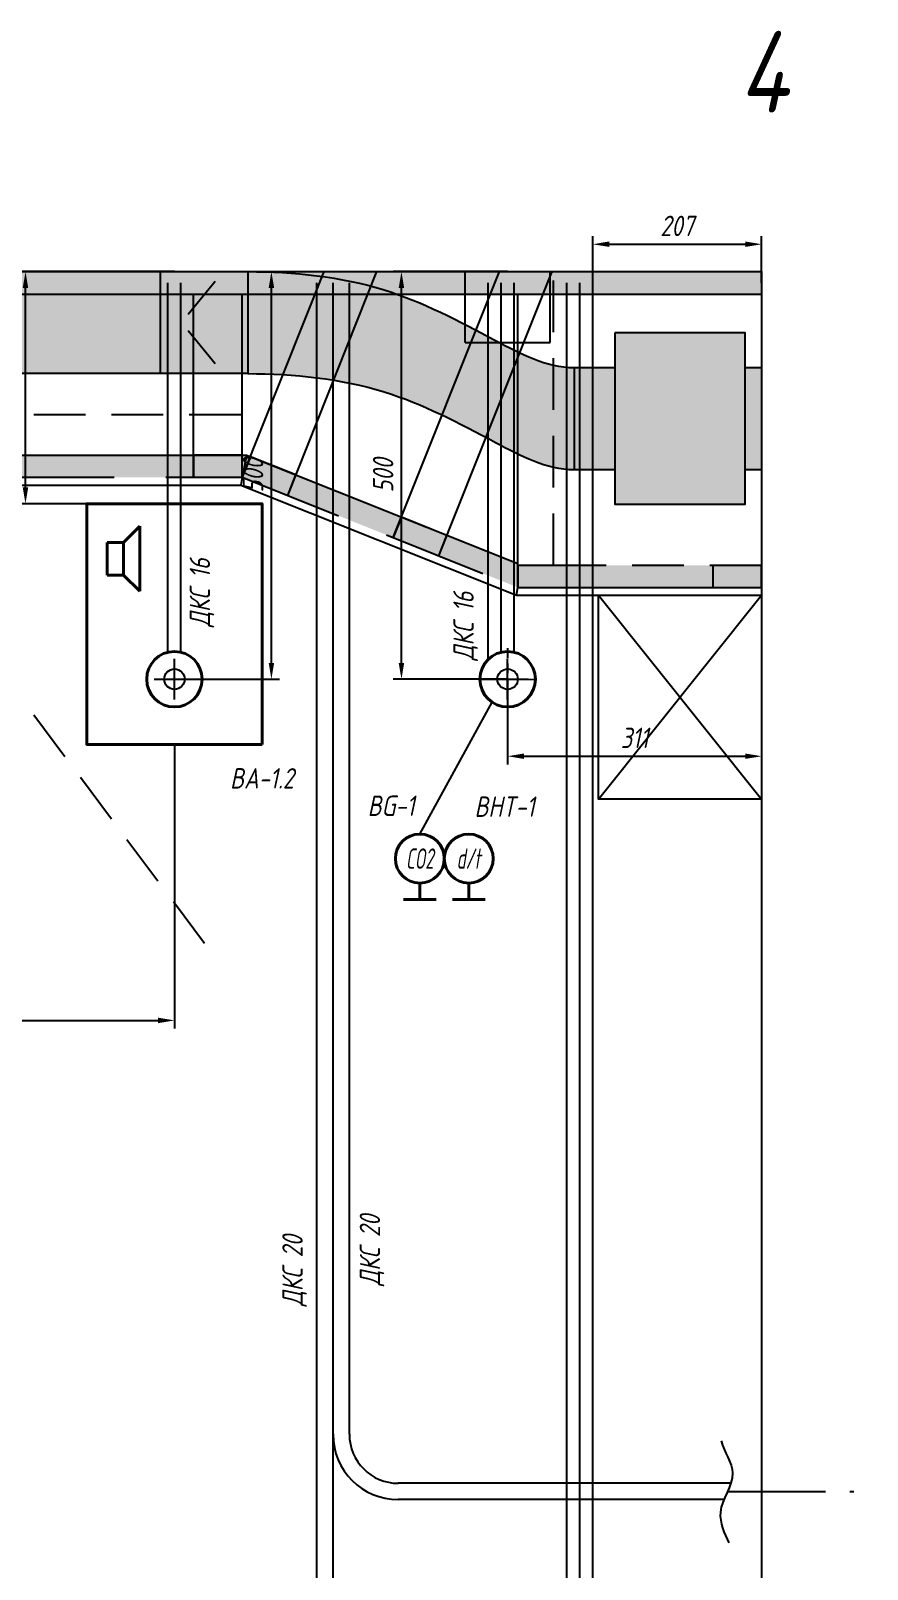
# Model space of a CAD drawing. Header units: millimetres. Extents: x -40374 to 56557, y -58468 to -14063.
# Drawn here: x -28174 to -27148, y -30129 to -28243 of the extents above; entities that cross this region are included whole.
import ezdxf
from ezdxf.enums import TextEntityAlignment as Align

# ---------------------------------------------------------------- set-up
doc = ezdxf.new("R2010")
doc.units = ezdxf.units.MM
doc.header["$PDMODE"] = 34
doc.header["$PDSIZE"] = 25
doc.linetypes.add('ACAD_ISO10W100', pattern=[18.5, 12, -3, 0.5, -3])
doc.linetypes.add('DASHED', pattern=[19.05, 12.7, -6.35])
for name, color, linetype in [('01 Черновое', 7, 'Continuous'), ('02 ОВиК', 7, 'Continuous'), ('02 ЭОМ и СС', 7, 'Continuous'), ('03 Потолок', 7, 'Continuous'), ('04 Лючки', 7, 'Continuous'), ('11 Привязка размеры', 7, 'Continuous')]:
    doc.layers.add(name, color=color, linetype=linetype)
doc.layers.add('100 noprint', color=1, linetype='Continuous', plot=False)
doc.styles.get("Standard").update_dxf_attribs({"font": 'Ubuntu-R.ttf'})
doc.styles.add('ГОСТ-ISOCPEUR', font='isocpeui.ttf', dxfattribs={"width": 0.8})
doc.dimstyles.new('ISO-25', dxfattribs={"dimtxt": 2.5, "dimasz": 2.5, "dimexe": 1.25, "dimexo": 0.625, "dimtad": 1, "dimtxsty": 'Standard', "dimcen": 2.5, "dimadec": 0, "dimazin": 0, "dimtfac": 1, "dimtmove": 0, "dimatfit": 3, "dimfxl": 1, "dimarcsym": 0})

# ---------------------------------------------------------------- blocks, each defined once
blk = doc.blocks.new('громкоговоритель')
at = {"color": 0, "lineweight": -2}
for p, q in [((2, 2), (4, 4)), ((4, 4), (4, -4)), ((0, -2), (0, 2)), ((0, 2), (2, 2)), ((2, 2), (2, -2)), ((2, -2), (0, -2)), ((2, -2), (4, -4))]:
    blk.add_line(p, q, dxfattribs=at)
blk = doc.blocks.new('*D481')
at = {"layer": '11 Привязка размеры', "color": 0, "lineweight": -2}
for p, q in [((-32047.9, -29118.5), (-32047.9, -29466.1)), ((-27997.9, -29117.9), (-27997.9, -29466.1)), ((-32027.9, -29456.1), (-28017.9, -29456.1))]:
    blk.add_line(p, q, dxfattribs=at)
at = {"layer": '11 Привязка размеры', "color": 0}
for points in [[(-32027.9, -29452.8), (-32027.9, -29459.5), (-32047.9, -29456.1)], [(-28017.9, -29459.5), (-28017.9, -29452.8), (-27997.9, -29456.1)]]:
    blk.add_solid(points, dxfattribs=at)
at = {"layer": 'Defpoints', "color": 0}
for p in [(-32047.9, -29118.5), (-27997.9, -29117.9), (-27997.9, -29456.1)]:
    blk.add_point(p, dxfattribs=at)
at = {"layer": '11 Привязка размеры', "color": 0, "insert": (-30022.9, -29433.6), "char_height": 25, "attachment_point": 5, "style": 'ГОСТ-ISOCPEUR'}
blk.add_mtext('4050', dxfattribs=at)
blk = doc.blocks.new('датчик температуры и влажности')
at = {"color": 0, "lineweight": -2}
for p, q in [((0, 2), (0, 0)), ((-2, 0), (2, 0))]:
    blk.add_line(p, q, dxfattribs=at)
blk.add_circle((0, 5), 3, dxfattribs=at)
at = {"color": 0, "lineweight": -2, "style": 'ГОСТ-ISOCPEUR', "width": 0.6}
blk.add_text('d/t', height=2.5, rotation=360, dxfattribs=at).set_placement((-0.01, 5), align=Align.MIDDLE_CENTER)
blk = doc.blocks.new('датчик CO2')
at = {"color": 0, "lineweight": -2}
for p, q in [((0, 2), (0, 0)), ((-2, 0), (2, 0))]:
    blk.add_line(p, q, dxfattribs=at)
blk.add_circle((0, 5), 3, dxfattribs=at)
at = {"color": 0, "lineweight": -2, "style": 'ГОСТ-ISOCPEUR', "width": 0.6}
blk.add_text('CO2', height=2.5, rotation=360, dxfattribs=at).set_placement((-0.01, 5), align=Align.MIDDLE_CENTER)
blk = doc.blocks.new('*D498')
at = {"layer": '11 Привязка размеры', "color": 0, "lineweight": -2}
for p, q in [((-27997.9, -28538.4), (-28190.5, -28538.4)), ((-28180.5, -28802.9), (-28180.5, -28558.4)), ((-27997.9, -28822.9), (-28190.5, -28822.9))]:
    blk.add_line(p, q, dxfattribs=at)
at = {"layer": '11 Привязка размеры', "color": 0}
for points in [[(-28177.2, -28558.4), (-28183.9, -28558.4), (-28180.5, -28538.4)], [(-28183.9, -28802.9), (-28177.2, -28802.9), (-28180.5, -28822.9)]]:
    blk.add_solid(points, dxfattribs=at)
at = {"layer": 'Defpoints', "color": 0}
for p in [(-28180.5, -28538.4), (-27997.9, -28538.4), (-27997.9, -28822.9)]:
    blk.add_point(p, dxfattribs=at)
at = {"layer": '11 Привязка размеры', "color": 0, "insert": (-28203, -28680.6), "char_height": 25, "attachment_point": 5, "rotation": 90, "style": 'ГОСТ-ISOCPEUR'}
blk.add_mtext('285', dxfattribs=at)
blk = doc.blocks.new('*D500')
at = {"layer": '11 Привязка размеры', "color": 0, "lineweight": -2}
for p, q in [((-27589.3, -28538.4), (-27729.5, -28538.4)), ((-27719.5, -29017.9), (-27719.5, -28558.4)), ((-27589.3, -29037.9), (-27729.5, -29037.9))]:
    blk.add_line(p, q, dxfattribs=at)
at = {"layer": '11 Привязка размеры', "color": 0}
for points in [[(-27716.2, -28558.4), (-27722.9, -28558.4), (-27719.5, -28538.4)], [(-27722.9, -29017.9), (-27716.2, -29017.9), (-27719.5, -29037.9)]]:
    blk.add_solid(points, dxfattribs=at)
at = {"layer": 'Defpoints', "color": 0}
for p in [(-27719.5, -28538.4), (-27589.3, -28538.4), (-27589.3, -29037.9)]:
    blk.add_point(p, dxfattribs=at)
at = {"layer": '11 Привязка размеры', "color": 0, "insert": (-27742, -28788.1), "char_height": 25, "attachment_point": 5, "rotation": 90, "style": 'ГОСТ-ISOCPEUR'}
blk.add_mtext('500', dxfattribs=at)
blk = doc.blocks.new('*D501')
at = {"layer": '11 Привязка размеры', "color": 0, "lineweight": -2}
for p, q in [((-27589.3, -29037.9), (-27589.3, -29142.3)), ((-27277.9, -29037.9), (-27277.9, -29142.3)), ((-27569.3, -29132.3), (-27297.9, -29132.3))]:
    blk.add_line(p, q, dxfattribs=at)
at = {"layer": '11 Привязка размеры', "color": 0}
for points in [[(-27569.3, -29129), (-27569.3, -29135.6), (-27589.3, -29132.3)], [(-27297.9, -29135.6), (-27297.9, -29129), (-27277.9, -29132.3)]]:
    blk.add_solid(points, dxfattribs=at)
at = {"layer": 'Defpoints', "color": 0}
for p in [(-27589.3, -29037.9), (-27277.9, -29037.9), (-27277.9, -29132.3)]:
    blk.add_point(p, dxfattribs=at)
at = {"layer": '11 Привязка размеры', "color": 0, "insert": (-27433.6, -29109.8), "char_height": 25, "attachment_point": 5, "style": 'ГОСТ-ISOCPEUR'}
blk.add_mtext('311', dxfattribs=at)
blk = doc.blocks.new('*D502')
at = {"layer": '11 Привязка размеры', "color": 0, "lineweight": -2}
for p, q in [((-27997.9, -28538.4), (-27869, -28538.4)), ((-27879, -29017.9), (-27879, -28558.4)), ((-27997.9, -29037.9), (-27869, -29037.9))]:
    blk.add_line(p, q, dxfattribs=at)
at = {"layer": '11 Привязка размеры', "color": 0}
for points in [[(-27875.6, -28558.4), (-27882.3, -28558.4), (-27879, -28538.4)], [(-27882.3, -29017.9), (-27875.6, -29017.9), (-27879, -29037.9)]]:
    blk.add_solid(points, dxfattribs=at)
at = {"layer": 'Defpoints', "color": 0}
for p in [(-27997.9, -28538.4), (-27879, -28538.4), (-27997.9, -29037.9)]:
    blk.add_point(p, dxfattribs=at)
at = {"layer": '11 Привязка размеры', "color": 0, "insert": (-27901.5, -28788.1), "char_height": 25, "attachment_point": 5, "rotation": 90, "style": 'ГОСТ-ISOCPEUR'}
blk.add_mtext('500', dxfattribs=at)
blk = doc.blocks.new('*D970')
at = {"layer": '11 Привязка размеры', "color": 0, "lineweight": -2}
for p, q in [((-27484.8, -28551.9), (-27484.8, -28494.8)), ((-27464.8, -28504.8), (-27297.9, -28504.8)), ((-27277.9, -28551.9), (-27277.9, -28494.8))]:
    blk.add_line(p, q, dxfattribs=at)
at = {"layer": '11 Привязка размеры', "color": 0}
for points in [[(-27464.8, -28501.4), (-27464.8, -28508.1), (-27484.8, -28504.8)], [(-27297.9, -28508.1), (-27297.9, -28501.4), (-27277.9, -28504.8)]]:
    blk.add_solid(points, dxfattribs=at)
at = {"layer": 'Defpoints', "color": 0}
for p in [(-27277.9, -28504.8), (-27484.8, -28551.9), (-27277.9, -28551.9)]:
    blk.add_point(p, dxfattribs=at)
at = {"layer": '11 Привязка размеры', "color": 0, "insert": (-27381.4, -28482.3), "char_height": 25, "attachment_point": 5, "style": 'ГОСТ-ISOCPEUR'}
blk.add_mtext('207', dxfattribs=at)

msp = doc.modelspace()

# ---------------------------------------------------------------- hatches: boundary and pattern name
at = {"layer": '02 ОВиК', "lineweight": -2}
for points in [[(-28014.9, -28663.4), (-28014.9, -28538.4), (-28394.9, -28538.4), (-28394.9, -28663.4)], [(-28014.9, -28663.4), (-28014.9, -28538.4), (-28394.9, -28538.4), (-28394.9, -28663.4)], [(-27907.9, -28538.4), (-27907.9, -28663.4), (-28014.9, -28663.4), (-28014.9, -28538.4)], [(-27907.9, -28538.4), (-27907.9, -28663.4), (-28014.9, -28663.4), (-28014.9, -28538.4)]]:
    msp.add_hatch(color=232, dxfattribs=at).paths.add_polyline_path(points)
h = msp.add_hatch(color=232, dxfattribs=at)
edge = h.paths.add_edge_path()
edge.add_spline(control_points=[(-27532.9, -28653), (-27557.6, -28647.5), (-27627.1, -28610.2), (-27742.7, -28549.5), (-27851.6, -28538.4), (-27907.9, -28538.4)], knot_values=[0, 0, 0, 0, 76.469987, 226.168916, 395.002195, 395.002195, 395.002195, 395.002195], degree=3, periodic=0)
edge.add_line((-27907.9, -28538.4), (-27907.9, -28663.4))
edge.add_spline(control_points=[(-27907.9, -28663.4), (-27851.6, -28663.4), (-27742.7, -28674.5), (-27627.1, -28735.2), (-27557.6, -28772.5), (-27532.9, -28778)], knot_values=[0, 0, 0, 0, 168.833279, 318.532208, 395.002195, 395.002195, 395.002195, 395.002195], degree=3, periodic=0)
edge.add_line((-27532.9, -28778), (-27532.9, -28653))
edge = h.paths.add_edge_path()
edge.add_line((-27507.9, -28780.9), (-27507.9, -28655.9))
edge.add_spline(control_points=[(-27507.9, -28655.9), (-27516.4, -28655.9), (-27524.7, -28654.8), (-27532.9, -28653)], knot_values=[395.002195, 395.002195, 395.002195, 395.002195, 420.433976, 420.433976, 420.433976, 420.433976], degree=3, periodic=0)
edge.add_line((-27532.9, -28653), (-27532.9, -28778))
edge.add_spline(control_points=[(-27532.9, -28778), (-27524.7, -28779.8), (-27516.4, -28780.9), (-27507.9, -28780.9)], knot_values=[395.002195, 395.002195, 395.002195, 395.002195, 420.433976, 420.433976, 420.433976, 420.433976], degree=3, periodic=0)
h = msp.add_hatch(color=232, dxfattribs=at)
edge = h.paths.add_edge_path()
edge.add_spline(control_points=[(-27532.9, -28653), (-27557.6, -28647.5), (-27627.1, -28610.2), (-27742.7, -28549.5), (-27851.6, -28538.4), (-27907.9, -28538.4)], knot_values=[0, 0, 0, 0, 76.469987, 226.168916, 395.002195, 395.002195, 395.002195, 395.002195], degree=3, periodic=0)
edge.add_line((-27907.9, -28538.4), (-27907.9, -28663.4))
edge.add_spline(control_points=[(-27907.9, -28663.4), (-27851.6, -28663.4), (-27742.7, -28674.5), (-27627.1, -28735.2), (-27557.6, -28772.5), (-27532.9, -28778)], knot_values=[0, 0, 0, 0, 168.833279, 318.532208, 395.002195, 395.002195, 395.002195, 395.002195], degree=3, periodic=0)
edge.add_line((-27532.9, -28778), (-27532.9, -28653))
edge = h.paths.add_edge_path()
edge.add_line((-27507.9, -28780.9), (-27507.9, -28655.9))
edge.add_spline(control_points=[(-27507.9, -28655.9), (-27516.4, -28655.9), (-27524.7, -28654.8), (-27532.9, -28653)], knot_values=[395.002195, 395.002195, 395.002195, 395.002195, 420.433976, 420.433976, 420.433976, 420.433976], degree=3, periodic=0)
edge.add_line((-27532.9, -28653), (-27532.9, -28778))
edge.add_spline(control_points=[(-27532.9, -28778), (-27524.7, -28779.8), (-27516.4, -28780.9), (-27507.9, -28780.9)], knot_values=[395.002195, 395.002195, 395.002195, 395.002195, 420.433976, 420.433976, 420.433976, 420.433976], degree=3, periodic=0)
h = msp.add_hatch(color=232, dxfattribs=at)
h.paths.add_polyline_path([(-27457.9, -28780.9), (-27457.9, -28655.9), (-27507.9, -28655.9), (-27507.9, -28780.9)])
h.paths.add_polyline_path([(-27297.9, -28823.4), (-27297.9, -28613.4), (-27457.9, -28613.4), (-27457.9, -28823.4)])
h.paths.add_polyline_path([(-27277.9, -28780.9), (-27277.9, -28655.9), (-27297.9, -28655.9), (-27297.9, -28780.9)])
h = msp.add_hatch(color=232, dxfattribs=at)
h.paths.add_polyline_path([(-27457.9, -28780.9), (-27457.9, -28655.9), (-27507.9, -28655.9), (-27507.9, -28780.9)])
h.paths.add_polyline_path([(-27297.9, -28823.4), (-27297.9, -28613.4), (-27457.9, -28613.4), (-27457.9, -28823.4)])
h.paths.add_polyline_path([(-27277.9, -28780.9), (-27277.9, -28655.9), (-27297.9, -28655.9), (-27297.9, -28780.9)])
at = {"layer": '03 Потолок', "lineweight": -2}
for color, points in [(9, [(-27277.9, -28538.4), (-31627.9, -28538.4), (-31627.9, -28566.4), (-27277.9, -28566.4)]), (252, [(-27914.7, -28790.4), (-27914.7, -28763.4), (-27974.7, -28763.4), (-27974.7, -28790.4)]), (252, [(-27859, -28812.6), (-27849, -28787.6), (-27904.7, -28765.3), (-27914.7, -28790.4)]), (252, [(-27673.8, -28886.6), (-27663.8, -28861.6), (-27719.5, -28839.3), (-27729.5, -28864.4)]), (252, [(-27516.8, -28925.4), (-27516.8, -28898.4), (-27576.8, -28898.4), (-27576.8, -28925.4)]), (9, [(-27337.9, -28925.4), (-27337.9, -28898.4), (-27516.8, -28898.4), (-27516.8, -28925.4)]), (252, [(-27277.9, -28925.4), (-27277.9, -28898.4), (-27337.9, -28898.4), (-27337.9, -28925.4)])]:
    msp.add_hatch(color=color, dxfattribs=at).paths.add_polyline_path(points)
h = msp.add_hatch(color=9, dxfattribs=at)
h.paths.add_polyline_path([(-27914.7, -28790.3), (-27909.5, -28763.4), (-27914.7, -28763.4), (-27914.7, -28790.4)])
h.paths.add_polyline_path([(-27974.7, -28790.4), (-27974.7, -28763.4), (-28319.9, -28763.4), (-28319.9, -28790.4)])
h.paths.add_polyline_path([(-28379.9, -28790.4), (-28379.9, -28763.4), (-28779.9, -28763.4), (-28779.9, -28790.4)])
h.paths.add_polyline_path([(-28839.9, -28790.4), (-28839.9, -28763.4), (-29367.9, -28763.4), (-29367.9, -28790.4)])
h.paths.add_polyline_path([(-29427.9, -28790.4), (-29427.9, -28763.4), (-29767.9, -28763.4), (-29767.9, -28790.4)])
h.paths.add_polyline_path([(-29827.9, -28790.4), (-29827.9, -28763.4), (-30367.9, -28763.4), (-30367.9, -28790.4)])
h.paths.add_polyline_path([(-30427.9, -28790.4), (-30427.9, -28763.4), (-30967.9, -28763.4), (-30967.9, -28790.4)])
h.paths.add_polyline_path([(-31027.9, -28790.4), (-31027.9, -28763.4), (-31567.9, -28763.4), (-31567.9, -28790.4)])
h = msp.add_hatch(color=9, dxfattribs=at)
h.paths.add_polyline_path([(-27914.7, -28790.3), (-27904.7, -28765.3), (-27909.5, -28763.4)])
h.paths.add_polyline_path([(-27719.5, -28839.3), (-27849, -28787.5), (-27849, -28787.6), (-27859, -28812.6), (-27729.5, -28864.4), (-27719.5, -28839.3)])
h.paths.add_polyline_path([(-27576.8, -28896.3), (-27663.8, -28861.6), (-27673.8, -28886.6), (-27576.8, -28925.4)])

# ---------------------------------------------------------------- linework, layer by layer
at = {"layer": '01 Черновое'}
msp.add_lwpolyline([(-32047.9, -31338.4), (-32047.9, -28538.4), (-27277.9, -28538.4), (-27277.9, -31338.4)], close=True, dxfattribs=at)
at = {"layer": '02 ОВиК', "color": 1, "lineweight": -2}
for p, q in [((-28014.9, -28538.4), (-28394.9, -28538.4)), ((-28014.9, -28538.4), (-28394.9, -28538.4)), ((-27507.9, -28655.9), (-27507.9, -28780.9)), ((-27507.9, -28655.9), (-27457.9, -28655.9)), ((-27507.9, -28655.9), (-27507.9, -28780.9)), ((-27507.9, -28655.9), (-27457.9, -28655.9)), ((-27297.9, -28655.9), (-27277.9, -28655.9)), ((-27297.9, -28655.9), (-27277.9, -28655.9)), ((-28014.9, -28663.4), (-28394.9, -28663.4)), ((-28014.9, -28663.4), (-28394.9, -28663.4)), ((-27507.9, -28780.9), (-27457.9, -28780.9)), ((-27507.9, -28780.9), (-27457.9, -28780.9)), ((-27297.9, -28780.9), (-27277.9, -28780.9)), ((-27297.9, -28780.9), (-27277.9, -28780.9))]:
    msp.add_line(p, q, dxfattribs=at)
at = {"layer": '02 ОВиК', "color": 1, "linetype": 'DASHED', "lineweight": -2, "ltscale": 5}
for p, q in [((-27532.9, -28898.4), (-27532.9, -28538.4)), ((-27532.9, -28898.4), (-27532.9, -28538.4)), ((-31027.9, -28713.4), (-27914.7, -28713.4)), ((-31027.9, -28713.4), (-27914.7, -28713.4)), ((-31027.9, -28763.4), (-27914.7, -28763.4)), ((-31027.9, -28763.4), (-27914.7, -28763.4)), ((-27277.9, -28898.4), (-27532.9, -28898.4)), ((-27277.9, -28898.4), (-27532.9, -28898.4))]:
    msp.add_line(p, q, dxfattribs=at)
at = {"layer": '02 ОВиК', "color": 1}
for p, q in [((-27947.8, -28550.5), (-27981.1, -28590.9)), ((-27947.8, -28550.5), (-27981.1, -28590.9)), ((-27947.8, -28651.2), (-27981.1, -28610.9)), ((-27947.8, -28651.2), (-27981.1, -28610.9))]:
    msp.add_line(p, q, dxfattribs=at)
at = {"layer": '02 ОВиК', "color": 1, "flags": 128}
msp.add_lwpolyline([(-27907.9, -28538.4), (-27907.9, -28663.4), (-28014.9, -28663.4), (-28014.9, -28538.4)], close=True, dxfattribs=at)
msp.add_lwpolyline([(-27907.9, -28538.4), (-27907.9, -28663.4), (-28014.9, -28663.4), (-28014.9, -28538.4)], close=True, dxfattribs=at)
at = {"layer": '02 ОВиК', "color": 1, "lineweight": -2, "flags": 128}
msp.add_lwpolyline([(-27457.9, -28613.4), (-27457.9, -28823.4), (-27297.9, -28823.4), (-27297.9, -28613.4)], close=True, dxfattribs=at)
msp.add_lwpolyline([(-27457.9, -28613.4), (-27457.9, -28823.4), (-27297.9, -28823.4), (-27297.9, -28613.4)], close=True, dxfattribs=at)
at = {"layer": '02 ОВиК', "color": 1, "lineweight": -2, "start_tangent": (1, 0), "end_tangent": (1, 0)}
for points in [[(-27907.9, -28538.4), (-27740.6, -28560.8), (-27604.2, -28622.6), (-27507.9, -28655.9)], [(-27907.9, -28538.4), (-27740.6, -28560.8), (-27604.2, -28622.6), (-27507.9, -28655.9)], [(-27907.9, -28663.4), (-27740.6, -28685.8), (-27604.2, -28747.6), (-27507.9, -28780.9)], [(-27907.9, -28663.4), (-27740.6, -28685.8), (-27604.2, -28747.6), (-27507.9, -28780.9)]]:
    msp.add_spline(points, degree=3, dxfattribs=at)
at = {"layer": '02 ЭОМ и СС'}
for p, q in [((-28005.9, -29004.8), (-28005.9, -28551.9)), ((-28005.9, -29004.8), (-28005.9, -28551.9)), ((-27989.9, -29004.8), (-27989.9, -28551.9)), ((-27989.9, -29004.8), (-27989.9, -28551.9)), ((-27613.3, -29013.8), (-27613.3, -28551.9)), ((-27613.3, -29013.8), (-27613.3, -28551.9)), ((-27597.3, -28980), (-27597.3, -28551.9)), ((-27597.3, -29004.8), (-27597.3, -28551.9)), ((-27597.3, -28980), (-27597.3, -28551.9)), ((-27597.3, -29004.8), (-27597.3, -28551.9)), ((-27581.3, -29004.8), (-27581.3, -28551.9)), ((-27581.3, -29004.8), (-27581.3, -28551.9)), ((-27516.8, -30532.4), (-27516.8, -28551.9)), ((-27516.8, -30532.4), (-27516.8, -28551.9)), ((-27500.8, -30532.4), (-27500.8, -28551.9)), ((-27500.8, -30339.4), (-27500.8, -28551.9)), ((-27500.8, -30532.4), (-27500.8, -28551.9)), ((-27500.8, -30339.4), (-27500.8, -28551.9)), ((-27484.8, -30348.4), (-27484.8, -28551.9)), ((-27484.8, -30348.4), (-27484.8, -28551.9)), ((-27697, -29227.8), (-27608.4, -29066))]:
    msp.add_line(p, q, dxfattribs=at)
at = {"layer": '02 ЭОМ и СС', "color": 1}
for p, q in [((-27823.4, -30971.9), (-27823.4, -28551.9)), ((-27823.4, -30971.9), (-27823.4, -28551.9)), ((-27803.4, -30971.9), (-27803.4, -28551.9)), ((-27803.4, -29975.4), (-27803.4, -28551.9)), ((-27803.4, -30971.9), (-27803.4, -28551.9)), ((-27803.4, -29975.4), (-27803.4, -28551.9)), ((-27783.4, -29963.4), (-27783.4, -28551.9)), ((-27783.4, -29963.4), (-27783.4, -28551.9)), ((-27315.7, -30023.4), (-27723.4, -30023.4)), ((-27315.7, -30023.4), (-27723.4, -30023.4)), ((-27324.1, -30043.4), (-27723.4, -30043.4)), ((-27324.1, -30043.4), (-27723.4, -30043.4))]:
    msp.add_line(p, q, dxfattribs=at)
at = {"layer": '02 ЭОМ и СС', "color": 3, "linetype": 'DASHED', "ltscale": 5}
msp.add_line((-28170.2, -29081.7), (-27959.6, -29363.4), dxfattribs=at)
at = {"layer": '02 ЭОМ и СС', "lineweight": 40, "flags": 128}
msp.add_lwpolyline([(-27890.4, -29117.9), (-28105.4, -29117.9), (-28105.4, -28822.9), (-27890.4, -28822.9)], close=True, dxfattribs=at)
at = {"layer": '02 ЭОМ и СС', "color": 1, "linetype": 'ACAD_ISO10W100', "ltscale": 10, "flags": 128}
msp.add_lwpolyline([(-27319.7, -30033.3), (-26189.2, -30033.3)], dxfattribs=at)
msp.add_lwpolyline([(-27319.7, -30033.3), (-26189.2, -30033.3)], dxfattribs=at)
at = {"layer": '02 ЭОМ и СС', "lineweight": 40}
for centre in [(-27997.9, -29037.9), (-27997.9, -29037.9), (-27589.3, -29037.9), (-27589.3, -29037.9)]:
    msp.add_circle(centre, 34, dxfattribs=at)
at = {"layer": '02 ЭОМ и СС', "color": 1}
for radius in [80, 80, 60, 60]:
    msp.add_arc((-27723.4, -29963.4), radius, 180, 270, dxfattribs=at)
at = {"layer": '02 ЭОМ и СС', "color": 1, "start_tangent": (0.237453, -0.971399), "end_tangent": (0.413803, -0.910366)}
msp.add_spline([(-27327.3, -29971.5), (-27313.6, -30011.2), (-27328.4, -30059), (-27318.2, -30096.5)], degree=3, dxfattribs=at)
msp.add_spline([(-27327.3, -29971.5), (-27313.6, -30011.2), (-27328.4, -30059), (-27318.2, -30096.5)], degree=3, dxfattribs=at)
at = {"layer": '03 Потолок', "color": 1, "lineweight": -2}
for p, q in [((-27914.7, -28790.4), (-27814.1, -28538.4)), ((-27859, -28812.6), (-27749.5, -28538.4)), ((-27729.5, -28864.4), (-27599.3, -28538.4)), ((-27673.8, -28886.6), (-27534.7, -28538.4)), ((-27641.3, -28625.4), (-27641.3, -28538.4)), ((-27537.3, -28625.4), (-27537.3, -28538.4)), ((-27277.9, -28566.4), (-31627.9, -28566.4)), ((-27974.7, -28790.4), (-27974.7, -28566.4)), ((-27914.7, -28790.4), (-27914.7, -28566.4)), ((-27576.8, -28925.4), (-27576.8, -28566.4)), ((-27516.8, -28925.4), (-27516.8, -28566.4)), ((-27641.3, -28625.4), (-27537.3, -28625.4)), ((-31627.9, -28763.4), (-27909.5, -28763.4)), ((-27909.5, -28763.4), (-27916.6, -28799.9)), ((-27909.5, -28763.4), (-27576.8, -28896.3)), ((-31627.9, -28799.9), (-27916.6, -28799.9)), ((-27916.6, -28799.9), (-27578.6, -28934.9)), ((-27578.6, -28934.9), (-27576.8, -28925.4)), ((-27578.6, -28934.9), (-27277.9, -28934.9)), ((-27576.8, -28925.4), (-27277.9, -28925.4))]:
    msp.add_line(p, q, dxfattribs=at)
at = {"layer": '03 Потолок', "color": 1, "linetype": 'DASHED', "ltscale": 10}
for p, q in [((-31627.9, -28790.4), (-27914.7, -28790.4)), ((-27914.7, -28790.4), (-27576.8, -28925.4))]:
    msp.add_line(p, q, dxfattribs=at)
at = {"layer": '03 Потолок', "color": 1, "lineweight": -2}
for points in [[(-27914.7, -28790.4), (-27914.7, -28763.4), (-27974.7, -28763.4), (-27974.7, -28790.4)], [(-27859, -28812.6), (-27849, -28787.6), (-27904.7, -28765.3), (-27914.7, -28790.4)], [(-27673.8, -28886.6), (-27663.8, -28861.6), (-27719.5, -28839.3), (-27729.5, -28864.4)], [(-27516.8, -28925.4), (-27516.8, -28898.4), (-27576.8, -28898.4), (-27576.8, -28925.4)], [(-27277.9, -28925.4), (-27277.9, -28898.4), (-27337.9, -28898.4), (-27337.9, -28925.4)]]:
    msp.add_lwpolyline(points, close=True, dxfattribs=at)
at = {"layer": '04 Лючки', "color": 2, "lineweight": -2}
for p, q in [((-27477.9, -28934.9), (-27277.9, -29184.9)), ((-27477.9, -29184.9), (-27277.9, -28934.9))]:
    msp.add_line(p, q, dxfattribs=at)
msp.add_lwpolyline([(-27277.9, -29184.9), (-27477.9, -29184.9), (-27477.9, -28934.9), (-27277.9, -28934.9)], close=True, dxfattribs=at)
at = {"layer": '11 Привязка размеры', "linetype": 'ACAD_ISO10W100'}
for p, q in [((-27589.3, -29000), (-27589.3, -29075.8)), ((-27589.3, -29000), (-27589.3, -29075.8)), ((-27623.3, -29037.9), (-27555.3, -29038.1)), ((-27623.3, -29037.9), (-27555.3, -29038.1))]:
    msp.add_line(p, q, dxfattribs=at)
at = {"layer": '11 Привязка размеры', "lineweight": -2}
for p in [(-27997.9, -29037.9), (-27997.9, -29037.9), (-27589.3, -29037.9), (-27589.3, -29037.9)]:
    msp.add_point(p, dxfattribs=at)

# ---------------------------------------------------------------- block references
at = {"layer": '02 ЭОМ и СС', "lineweight": 40, "xscale": 10, "yscale": 10, "zscale": 10}
for name, p in [('громкоговоритель', (-28080.5, -28890.2)), ('датчик CO2', (-27697, -29307.8)), ('датчик температуры и влажности', (-27637, -29307.8))]:
    msp.add_blockref(name, p, dxfattribs=at)

# ---------------------------------------------------------------- texts
at = {"layer": '02 ЭОМ и СС', "linetype": 'Continuous', "style": 'ГОСТ-ISOCPEUR', "width": 0.8}
for s, p in [('BA-1.2', (-27851.4, -29171.9)), ('BG-1', (-27703.3, -29205.5)), ('BHT-1', (-27556.2, -29206.6))]:
    msp.add_text(s, height=25, dxfattribs=at).set_placement(p, align=Align.RIGHT)
at = {"layer": '02 ЭОМ и СС', "char_height": 25, "width": 270.313, "attachment_point": 1, "rotation": 90, "style": 'ГОСТ-ISOCPEUR'}
for insert in [(-27979.2, -28973.7), (-27655.9, -29014.7)]:
    msp.add_mtext('{ДКС 16}', dxfattribs=dict(at, insert=insert))
at = {"layer": '02 ЭОМ и СС', "color": 1, "char_height": 25, "width": 270.313, "attachment_point": 1, "rotation": 90, "style": 'ГОСТ-ISOCPEUR'}
for insert in [(-27770.7, -29781.1), (-27865.6, -29806.1)]:
    msp.add_mtext('{ДКС 20}', dxfattribs=dict(at, insert=insert))
at = {"layer": '100 noprint', "style": 'ГОСТ-ISOCPEUR', "width": 0.8}
msp.add_text('4', height=100, dxfattribs=at).set_placement((-27275.8, -28293.3), align=Align.MIDDLE)

# ---------------------------------------------------------------- dimensions: what is measured, and where the dimension line sits
at = {"layer": '11 Привязка размеры'}
for base, p1, p2, picture, middle in [((-27277.9, -28504.8), (-27484.8, -28551.9), (-27277.9, -28551.9), '*D970', (-27381.4, -28482.3)), ((-27277.9, -29132.3), (-27589.3, -29037.9), (-27277.9, -29037.9), '*D501', (-27433.6, -29109.8)), ((-27997.9, -29456.1), (-32047.9, -29118.5), (-27997.9, -29117.9), '*D481', (-30022.9, -29433.6))]:
    dim = msp.add_linear_dim(base=base, p1=p1, p2=p2, dimstyle='ISO-25', override={"dimtxt": 25, "dimasz": 20, "dimexe": 10, "dimexo": 0, "dimgap": 10, "dimdec": 0, "dimtxsty": 'ГОСТ-ISOCPEUR'}, dxfattribs=at)
    dim.commit()
    dim.dimension.update_dxf_attribs({"geometry": picture, "text_midpoint": middle})
for base, p1, p2, picture, middle in [((-28180.5284396, -28538.3789992), (-27997.9174151, -28822.8789992), (-27997.9174151, -28538.3789992), '*D498', (-28203.0284396, -28680.6289992)), ((-27878.9805322, -28538.3789992), (-27997.9174151, -29037.8789992), (-27997.9174151, -28538.3789992), '*D502', (-27901.4805322, -28788.1289992)), ((-27719.5467145, -28538.3789992), (-27589.2924151, -29037.8789992), (-27589.2924151, -28538.3789992), '*D500', (-27742.0467145, -28788.1289992))]:
    dim = msp.add_linear_dim(base=base, p1=p1, p2=p2, angle=90, dimstyle='ISO-25', override={"dimtxt": 25, "dimasz": 20, "dimexe": 10, "dimexo": 0, "dimgap": 10, "dimdec": 0, "dimtxsty": 'ГОСТ-ISOCPEUR'}, dxfattribs=at)
    dim.commit()
    dim.dimension.update_dxf_attribs({"geometry": picture, "text_midpoint": middle})

doc.saveas('drawing.dxf')
